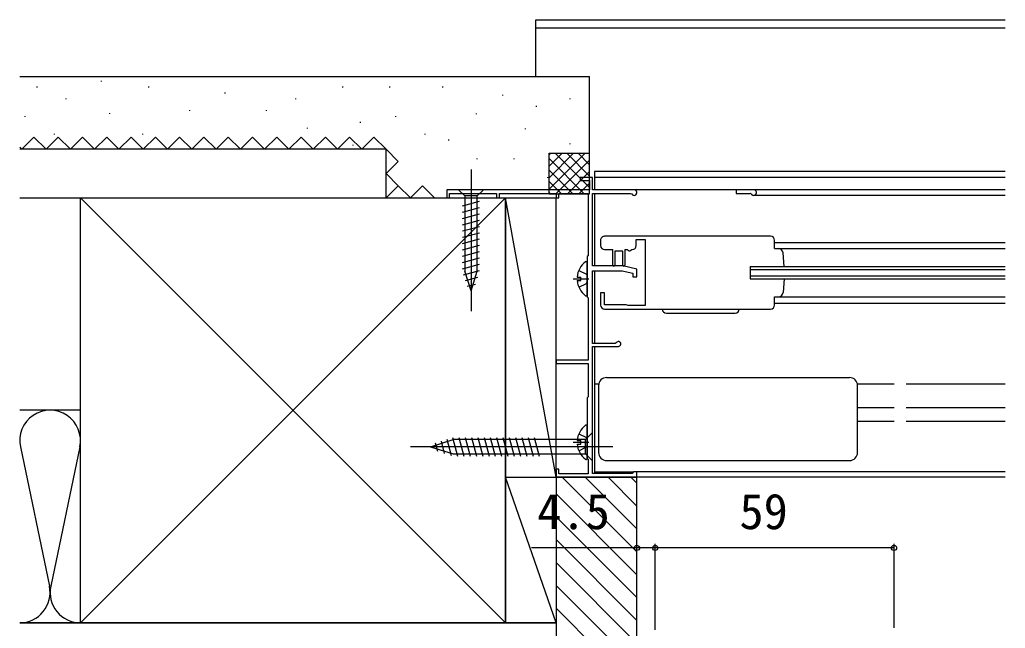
# Model space of a CAD drawing. Units: millimetres, scale not verified. Extents: x -525 to 525, y -782 to 777.
# Drawn here: x -140.5 to 103, y 186.2 to 336.5 of the extents above; entities that cross this region are included whole.
import ezdxf
from ezdxf.enums import TextEntityAlignment as Align

# ---------------------------------------------------------------- set-up
doc = ezdxf.new("R2010")
doc.units = ezdxf.units.MM
doc.header["$LTSCALE"] = 4
for name, color, linetype in [('0-2_YKK_11', 7, 'Continuous'), ('0-3_YKK_12', 2, 'Continuous'), ('0-4_YKK_13', 4, 'Continuous'), ('0-6_YKK_D', 6, 'Continuous'), ('0-8_YSS_K', 3, 'Continuous'), ('0-9_YSS_KE', 3, 'Continuous')]:
    doc.layers.add(name, color=color, linetype=linetype)
doc.styles.add('ＭＳ ゴシック', font='')
doc.styles.get('ＭＳ ゴシック').set_extended_font_data('MS Gothic')

msp = doc.modelspace()

# ---------------------------------------------------------------- linework, layer by layer
at = {"layer": '0-2_YKK_11'}
for p, q in [((45.001, 283), (4.001, 283)), ((3.001, 282), (3.001, 280.7)), ((46.001, 280), (46.001, 282)), ((4.001, 279.7), (6.001, 279.7)), ((46.001, 266), (46.001, 268)), ((4.001, 265), (45.001, 265))]:
    msp.add_line(p, q, dxfattribs=at)
for points in [[(11.301, 294.5), (1.001, 294.5), (1.001, 297.5), (-1.999, 297.5), (-1.999, 296.8), (0.301, 296.8), (0.301, 294.5)], [(0.301, 294.5), (-34.999, 294.5), (-34.999, 292.5), (-34.299, 292.5), (-34.299, 293.6), (-22.699, 293.6), (-22.699, 292.5), (-21.999, 292.5), (-21.999, 293.6), (-7.999, 293.6), (-7.999, 292.5), (-7.299, 292.5), (-7.299, 293.6), (-0.099, 293.6), (-0.099, 278.2), (-0.299, 278), (-0.299, 268), (-0.099, 267.8), (-0.099, 252.4), (-7.999, 252.4), (-7.999, 251.6), (-0.099, 251.6), (-0.099, 243.3), (-0.299, 243.1), (-0.299, 228.1), (-0.099, 227.9), (-0.099, 224.3), (-7.299, 224.3), (-7.299, 225.5), (-7.999, 225.5), (-7.999, 223.5), (12.001, 223.5), (12.001, 224.8), (11.201, 224.8), (11.001, 224.6), (10.801, 224.4), (1.001, 224.4), (1.001, 255.8), (7.401, 255.8)], [(6.863, 256.667), (6.595, 256.5), (1.001, 256.5), (1.001, 274.5), (8.365, 274.5), (11.001, 273.898), (11.001, 273), (12.001, 273), (12.001, 274.9), (8.501, 275.7), (1.001, 275.7), (1.001, 293.6), (10.435, 293.6), (10.695, 293.45)], [(11.801, 280.7), (11.801, 282.2), (14.001, 282.2), (14.001, 265.9), (9.801, 265.9), (9.577, 266), (9.354, 266.1), (4.001, 266.1), (4.001, 269), (3.001, 269), (3.001, 266)], [(9.001, 279.7), (9.581, 279.7), (9.841, 279.55), (10.101, 279.4), (10.201, 279.4), (10.461, 279.55), (10.72, 279.7), (10.801, 279.7)]]:
    msp.add_lwpolyline(points, dxfattribs=at)
for centre, radius, start, end in [((11.301, 293.8), 0.7, 209.99594, 90.00029), ((4.001, 282), 1, 89.99998, 180.00002), ((45.001, 282), 1, 0, 89.99998), ((4.001, 280.7), 1, 180.00002, 270), ((10.801, 280.7), 1, 270, 0), ((4.001, 266), 1, 180.00002, 270), ((45.001, 266), 1, 270, 0), ((7.401, 256.4), 0.6, 269.99995, 153.61215)]:
    msp.add_arc(centre, radius, start, end, dxfattribs=at)
at = {"layer": '0-3_YKK_12'}
for p, q in [((1.501, 299), (1.501, 294.5)), ((102.994, 299), (1.501, 299)), ((102.994, 297.5), (1.501, 297.5)), ((1.501, 293.6), (1.501, 275.7)), ((102.994, 294.5), (11.301, 294.5)), ((36.501, 294.5), (36.501, 293.6)), ((36.501, 293.6), (39.935, 293.6)), ((102.994, 293.1), (40.801, 293.1)), ((46.001, 281.5), (102.994, 281.5)), ((46.901, 280), (102.994, 280)), ((40.001, 275.5), (102.994, 275.5)), ((1.501, 274.5), (1.501, 256.5)), ((40.001, 274.8), (102.994, 274.8)), ((40.001, 273.2), (102.994, 273.2)), ((46.901, 268), (102.994, 268)), ((46.001, 266.5), (102.994, 266.5)), ((1.501, 255.8), (1.501, 224.4)), ((1.501, 246.504), (2.542, 246.504)), ((66.459, 246.504), (75.501, 246.504)), ((78.501, 246.504), (102.994, 246.504)), ((66.501, 240.7), (75.501, 240.7)), ((78.501, 240.7), (102.994, 240.7)), ((66.501, 237.3), (75.501, 237.3)), ((78.501, 237.3), (102.994, 237.3)), ((1.501, 224.8), (11.201, 224.8)), ((102.994, 224.8), (11.701, 224.8)), ((102.994, 223.5), (11.701, 223.5))]:
    msp.add_line(p, q, dxfattribs=at)
msp.add_lwpolyline([(40.001, 275.5), (40.001, 272.5), (102.994, 272.5)], dxfattribs=at)
for centre, radius, start in [((39.935, 293.3), 0.3, 30), ((40.801, 293.8), 0.7, 210)]:
    msp.add_arc(centre, radius, start, 90, dxfattribs=at)
at = {"layer": '0-4_YKK_13'}
for p, q in [((-28.999, 299.5), (-28.999, 264.5)), ((-25.899, 294.5), (-32.099, 294.5)), ((-32.099, 294.5), (-30.549, 292.95)), ((-30.549, 292.95), (-30.549, 274.416)), ((-27.449, 292.95), (-30.549, 292.95)), ((-25.899, 294.5), (-27.449, 292.95)), ((-27.449, 274.416), (-27.449, 292.95)), ((-31.099, 290.524), (-26.899, 291.649)), ((-31.099, 288.971), (-26.899, 290.096)), ((-31.099, 287.418), (-26.899, 288.543)), ((-31.099, 285.865), (-26.899, 286.99)), ((-31.099, 284.312), (-26.899, 285.438)), ((-31.099, 282.759), (-26.899, 283.885)), ((-31.099, 281.206), (-26.899, 282.332)), ((-31.099, 279.653), (-26.899, 280.779)), ((-31.099, 278.1), (-26.899, 279.226)), ((-31.099, 276.548), (-26.899, 277.673)), ((6.001, 275.834), (6.001, 279.7)), ((8.501, 279.3), (6.501, 279.3)), ((6.501, 279.3), (6.501, 275.85)), ((8.501, 275.834), (8.501, 279.3)), ((9.001, 279.7), (9.001, 275.85)), ((46.001, 280), (46.901, 280)), ((48.355, 275.5), (48.097, 278.891)), ((-31.099, 274.995), (-26.899, 276.12)), ((-0.299, 268.525), (-0.299, 276.476)), ((-30.84, 273.511), (-26.899, 274.567)), ((-28.999, 269.5), (-30.549, 274.416)), ((-30.389, 272.079), (-27.353, 272.893)), ((-28.999, 269.5), (-27.449, 274.416)), ((-2.782, 272.925), (-1.899, 272.925)), ((-2.376, 274.575), (-0.511, 273.645)), ((-0.511, 273.645), (-0.299, 273.247)), ((-29.937, 270.647), (-27.888, 271.196)), ((-3.799, 272.5), (0.101, 272.5)), ((48.355, 272.5), (48.097, 269.109)), ((46.001, 268), (46.901, 268)), ((18.251, 265), (37.251, 265)), ((19.251, 264), (36.251, 264)), ((2.501, 246.101), (2.501, 246.1)), ((2.501, 246.1), (2.501, 229.6)), ((4.501, 248.1), (64.501, 248.1)), ((66.501, 229.6), (66.501, 246.1)), ((-2.376, 234.175), (-0.511, 233.245)), ((1.001, 234.5), (-0.749, 232.75)), ((-0.299, 228.125), (-0.299, 236.076)), ((1.001, 227.5), (1.001, 234.5)), ((-38.999, 231), (-33.449, 232.75)), ((-37.852, 231.939), (-37.303, 229.889)), ((-36.42, 232.39), (-35.607, 229.354)), ((-34.988, 232.842), (-33.91, 228.819)), ((-33.556, 233.293), (-32.326, 228.7)), ((-0.749, 232.75), (-33.449, 232.75)), ((-32.005, 233.3), (-30.773, 228.7)), ((-30.452, 233.3), (-29.22, 228.7)), ((-28.9, 233.3), (-27.667, 228.7)), ((-27.347, 233.3), (-26.114, 228.7)), ((-25.794, 233.3), (-24.561, 228.7)), ((-24.241, 233.3), (-23.008, 228.7)), ((-22.688, 233.3), (-21.455, 228.7)), ((-21.135, 233.3), (-19.902, 228.7)), ((-19.582, 233.3), (-18.35, 228.7)), ((-18.029, 233.3), (-16.797, 228.7)), ((-16.476, 233.3), (-15.244, 228.7)), ((-14.923, 233.3), (-13.691, 228.7)), ((-13.37, 233.3), (-12.138, 228.7)), ((-3.799, 232.1), (0.101, 232.1)), ((-2.782, 232.525), (-1.899, 232.525)), ((-0.749, 229.25), (-0.749, 232.75)), ((-0.511, 233.245), (-0.299, 232.847)), ((6.001, 231), (-43.999, 231)), ((-38.999, 231), (-33.449, 229.25)), ((-33.449, 229.25), (-0.749, 229.25)), ((1.001, 227.5), (-0.749, 229.25)), ((2.501, 229.6), (2.501, 229.599)), ((4.501, 227.6), (64.501, 227.6))]:
    msp.add_line(p, q, dxfattribs=at)
for points in [[(-2.782, 272.075), (-1.899, 272.075), (-1.899, 272.925)], [(-2.376, 270.425), (-0.511, 271.355), (-0.299, 271.753)], [(-2.782, 231.675), (-1.899, 231.675), (-1.899, 232.525)], [(-2.376, 230.025), (-0.511, 230.955), (-0.299, 231.353)]]:
    msp.add_lwpolyline(points, dxfattribs=at)
for centre, radius, start, end in [((46.901, 278.8), 1.2, 4.34811, 90), ((2.501, 272.5), 5.3, 127.71409, 175.40059), ((-0.573, 276.476), 0.274, 0, 127.71409), ((6.251, 275.85), 0.25, 180.05601, 0), ((8.751, 275.85), 0.25, 180.05601, 0), ((2.501, 272.5), 5.3, 184.59941, 232.28591), ((-0.573, 268.525), 0.274, 232.28591, 0), ((46.901, 269.2), 1.2, 270, 355.65189), ((19.251, 265), 1, 180, 270), ((36.251, 265), 1, 270, 0), ((4.501, 246.1), 2, 90.03489, 179.96511), ((64.501, 246.1), 2, 0.03489, 89.96511), ((2.501, 232.1), 5.3, 127.71409, 175.40059), ((-0.573, 236.076), 0.274, 0, 127.71409), ((2.501, 232.1), 5.3, 184.59941, 232.28591), ((4.501, 229.6), 2, 180.03489, 269.96511), ((64.501, 229.6), 2, 270.03489, 359.96511), ((-0.573, 228.125), 0.274, 232.28591, 0)]:
    msp.add_arc(centre, radius, start, end, dxfattribs=at)
at = {"layer": '0-6_YKK_D'}
for p, q in [((12.001, 186.5), (12.001, 207)), ((16.499, 185.793), (16.499, 207)), ((16.499, 185.793), (16.499, 207)), ((75.499, 186.3), (75.499, 207)), ((75.499, 206), (16.499, 206))]:
    msp.add_line(p, q, dxfattribs=at)
msp.add_lwpolyline([(16.499, 206), (12.001, 206), (-14.049, 206)], dxfattribs=at)
for centre in [(12.001, 206), (16.499, 206), (16.499, 206), (75.499, 206)]:
    msp.add_circle(centre, 0.637, dxfattribs=at)
at = {"layer": '0-8_YSS_K'}
for p, q in [((-12.999, 322.5), (-12.999, 336.5)), ((-12.999, 336.5), (102.994, 336.5)), ((-12.999, 334.5), (102.994, 334.5)), ((-136.238, 319.984), (-136.238, 319.784)), ((-120.354, 321.418), (-120.354, 321.218)), ((-108.723, 319.964), (-108.723, 319.764)), ((-60.747, 319.964), (-60.747, 319.764)), ((-49.116, 319.964), (-49.116, 319.764)), ((-36.032, 319.964), (-36.032, 319.764)), ((-129.077, 317.057), (-129.077, 316.857)), ((-89.823, 318.51), (-89.823, 318.31)), ((-72.377, 317.057), (-72.377, 316.857)), ((-21.22, 317.974), (-21.22, 317.774)), ((-4.567, 317.049), (-4.567, 316.849)), ((-98.546, 314.149), (-98.546, 313.949)), ((-79.647, 314.149), (-79.647, 313.949)), ((-12.894, 315.199), (-12.894, 314.999)), ((-139.254, 312.695), (-139.254, 312.495)), ((-118.346, 313.448), (-118.346, 313.248)), ((-47.662, 312.695), (-47.662, 312.495)), ((-27.696, 313.349), (-27.696, 313.149)), ((-69.47, 309.787), (-69.47, 309.587)), ((-56.385, 311.241), (-56.385, 311.041)), ((-15.669, 309.648), (-15.669, 309.448)), ((-131.984, 308.334), (-131.984, 308.134)), ((-110.177, 308.334), (-110.177, 308.134)), ((-52.999, 307.5), (-55.999, 304.5)), ((-49.999, 304.5), (-52.999, 307.5)), ((-40.393, 308.334), (-40.393, 308.134)), ((-34.578, 306.88), (-34.578, 306.68)), ((-49.999, 304.5), (-140.509, 304.5)), ((-58.198, 305.608), (-58.198, 305.408)), ((-46.999, 301.5), (-49.999, 304.5)), ((-49.999, 292.5), (-49.999, 304.5)), ((-4.567, 305.947), (-4.567, 305.747)), ((-27.547, 302.247), (-27.547, 302.047)), ((-18.445, 302.247), (-18.445, 302.047)), ((-9.699, 303.5), (0.301, 303.5)), ((-9.699, 293.5), (-9.699, 303.5)), ((-0.841, 303.5), (-9.699, 294.642)), ((-3.67, 303.5), (-9.699, 297.471)), ((-6.498, 303.5), (-9.699, 300.299)), ((-9.327, 303.5), (-9.699, 303.128)), ((-9.699, 302.186), (-1.013, 293.5)), ((-8.184, 303.5), (0.301, 295.015)), ((-5.356, 303.5), (0.301, 297.843)), ((-2.528, 303.5), (0.301, 300.672)), ((0.301, 293.5), (0.301, 303.5)), ((-49.999, 298.5), (-46.999, 301.5)), ((0.301, 301.814), (-8.013, 293.5)), ((-46.999, 295.5), (-49.999, 298.5)), ((-10.118, 297.621), (-10.118, 297.421)), ((-9.699, 299.358), (-3.841, 293.5)), ((0.301, 298.985), (-5.184, 293.5)), ((-49.999, 292.5), (-46.999, 295.5)), ((-9.699, 296.53), (-6.67, 293.5)), ((0.301, 296.157), (-2.356, 293.5)), ((-140.509, 292.5), (-125.499, 292.5)), ((-140.509, 292.5), (-49.999, 292.5)), ((-20.499, 187.5), (-125.499, 292.5)), ((-20.499, 292.5), (-125.499, 187.5)), ((-20.499, 292.5), (-7.999, 292.5)), ((-20.499, 223.5), (-20.499, 292.5)), ((-7.999, 223.5), (-20.499, 292.5)), ((-9.699, 293.701), (-9.498, 293.5)), ((-9.699, 293.5), (0.301, 293.5)), ((-7.999, 223.5), (-7.999, 292.5)), ((-125.499, 240), (-140.509, 240)), ((-140.341, 230.969), (-133.157, 196.532)), ((-125.657, 230.969), (-132.841, 196.532)), ((-7.999, 187.5), (-20.499, 223.5)), ((-20.499, 223.5), (-7.999, 223.5)), ((12.001, 205.039), (-6.46, 223.5)), ((12.001, 210.696), (-0.803, 223.5)), ((12.001, 216.353), (4.854, 223.5)), ((12.001, 222.01), (10.511, 223.5)), ((12.001, 199.383), (-7.999, 219.383)), ((12.001, 193.726), (-7.999, 213.726)), ((12.001, 188.069), (-7.999, 208.069)), ((12.001, 182.412), (-7.999, 202.412)), ((12.001, 176.755), (-7.999, 196.755)), ((12.001, 171.098), (-7.999, 191.098)), ((-140.509, 187.5), (-125.499, 187.5)), ((-125.499, 187.5), (-140.509, 187.5)), ((-140.509, 187.5), (-7.999, 187.5)), ((-7.999, 187.5), (-7.999, 175.5))]:
    msp.add_line(p, q, dxfattribs=at)
for points in [[(-55.999, 304.5), (-58.999, 307.5), (-61.999, 304.5), (-64.999, 307.5), (-67.999, 304.5), (-70.999, 307.5), (-73.999, 304.5), (-76.999, 307.5), (-79.999, 304.5), (-82.999, 307.5), (-85.999, 304.5), (-88.999, 307.5), (-91.999, 304.5), (-94.999, 307.5), (-97.999, 304.5), (-100.999, 307.5), (-103.999, 304.5), (-106.999, 307.5), (-109.999, 304.5), (-112.999, 307.5), (-115.999, 304.5), (-118.999, 307.5), (-121.999, 304.5), (-124.999, 307.5), (-127.999, 304.5), (-130.999, 307.5), (-133.999, 304.5), (-136.999, 307.5), (-139.999, 304.5), (-140.509, 305.01)], [(-37.999, 292.5), (-40.999, 295.5), (-43.999, 292.5), (-46.999, 295.5)]]:
    msp.add_lwpolyline(points, dxfattribs=at)
msp.add_lwpolyline([(-7.999, 187.5), (-20.499, 187.5), (-20.499, 223.5), (-7.999, 223.5)], close=True, dxfattribs=at)
for centre, start, end in [((-132.999, 232.5), 348.21646, 191.78354), ((-140.499, 195), 269.92262, 11.78354), ((-125.499, 195), 168.21646, 270)]:
    msp.add_arc(centre, 7.5, start, end, dxfattribs=at)
at = {"layer": '0-9_YSS_KE'}
for p in [(-140.509, 322.5), (0.301, 303.5)]:
    msp.add_line(p, (0.301, 322.5), dxfattribs=at)
msp.add_lwpolyline([(-125.499, 187.5), (-125.499, 292.5), (-20.499, 292.5), (-20.499, 187.5)], close=True, dxfattribs=at)
for points in [[(-7.999, 223.5), (-7.999, 151.5), (10.001, 151.5)], [(12.001, 153.5), (12.001, 223.5), (-7.999, 223.5)]]:
    msp.add_lwpolyline(points, dxfattribs=at)

# ---------------------------------------------------------------- texts
at = {"layer": '0-6_YKK_D', "style": 'ＭＳ ゴシック'}
for s, p in [('4.5', (-12.663, 208)), ('59', (37.306, 208))]:
    msp.add_text(s, height=8.798, dxfattribs=at).set_placement(p, align=Align.BOTTOM_LEFT)

doc.saveas('drawing.dxf')
